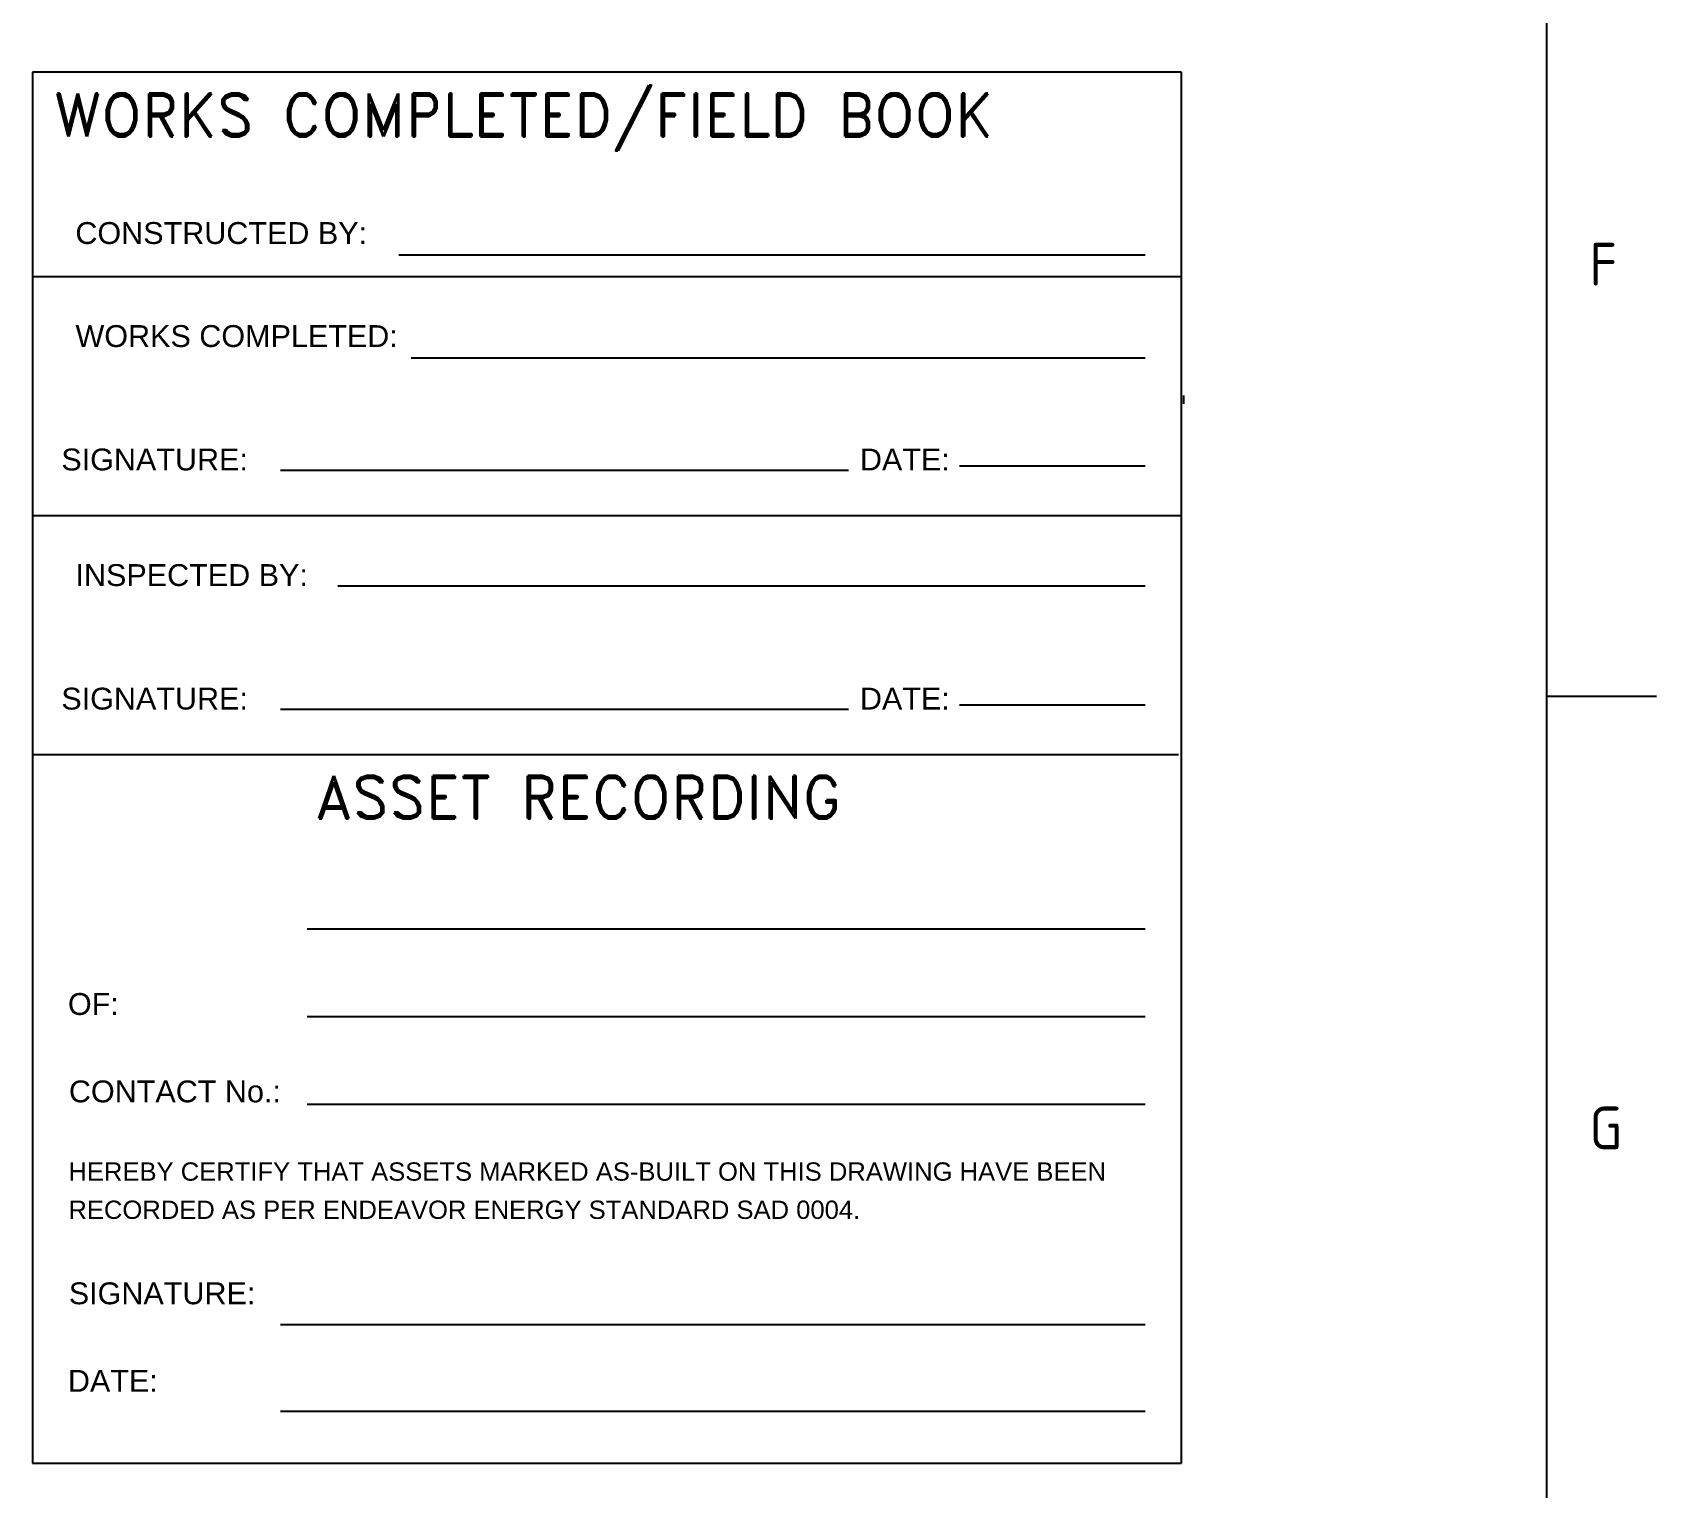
# Paper-space layout 'PAGE 2' of a CAD drawing. Header units: metres. Extents: x -188 to 85036, y -3 to 50921.
# Drawn here: x 679.8 to 812.8, y 83.8 to 203 of the extents above; entities that cross this region are included whole.
import ezdxf
from ezdxf.enums import TextEntityAlignment as Align

# ---------------------------------------------------------------- set-up
doc = ezdxf.new("R2010")
doc.units = ezdxf.units.M
doc.layers.add('_User Miscellaneous1', color=7, linetype='Continuous')
doc.layers.add('Notes', color=7, linetype='Continuous')
doc.styles.add('Elec', font='romand__.ttf')
doc.styles.add('iecISOCP', font='isocp.shx')
doc.styles.get("Standard").update_dxf_attribs({"font": 'arial.ttf'})

# ---------------------------------------------------------------- blocks, each defined once
blk = doc.blocks.new('A1_FRAME_TITLE')
at = {"layer": '_User Miscellaneous1', "linetype": 'Continuous'}
for p, q in [((824.37, 5.97), (824.37, 574.39)), ((824.35, 148.68), (833.35, 148.68))]:
    blk.add_line(p, q, dxfattribs=at)
at = {"layer": '_User Miscellaneous1', "style": 'iecISOCP'}
for s, p in [('F', (827.87, 182.31)), ('G', (827.87, 111.56))]:
    blk.add_text(s, height=3.5, dxfattribs=at).set_placement(p)
at = {"layer": '_User Miscellaneous1', "style": 'iecISOCP', "flags": 8}
blk.add_attdef('VERSION_NO', text='', height=2.5, rotation=90, dxfattribs=at).set_placement((302.04, 43.81), align=Align.MIDDLE_CENTER)
at = {"layer": '_User Miscellaneous1', "style": 'iecISOCP'}
for tag, p in [('CAP_NO', (513.19, 43.46)), ('IE_NUM', (513.05, 37.81)), ('REF_No_1', (335.24, 32.31)), ('REF_1', (362.52, 32.31)), ('HV_SWITCH', (513.46, 32.16)), ('GEN_WO', (441.71, 31.76)), ('REF_No_2', (335.24, 26.31)), ('REF_2', (362.52, 26.31)), ('OH_WO', (441.71, 25.81)), ('UBD_REF', (513.05, 25.83)), ('REF_No_3', (335.24, 20.31)), ('REF_3', (362.52, 20.31)), ('UG_WO', (441.71, 20.05)), ('GIS_MAP_No', (513.05, 20.04)), ('REF_No_4', (335.24, 14.31)), ('REF_4', (362.52, 14.31)), ('SUB_WO', (441.71, 13.81)), ('HV_OP_DIAG', (513.33, 14.2)), ('LGA', (512.95, 7.78)), ('ExportID', (9.08, 2.39))]:
    blk.add_attdef(tag, p, '', height=2.5, dxfattribs=at)
at = {"layer": '_User Miscellaneous1'}
blk.add_attdef('DRAFT_NUM', (29.9, 23.29), '', height=2.5, rotation=90, dxfattribs=at)
at = {"layer": '_User Miscellaneous1', "style": 'iecISOCP'}
for tag, height, p in [('T1', 3.5, (684.37, 39.47)), ('T2', 3.5, (684.37, 34.35)), ('scale', 2.5, (567.76, 33.27)), ('T3', 3.5, (684.37, 28.92)), ('DRAWN', 2.5, (567.76, 24.93)), ('T4', 3.5, (684.37, 23.66)), ('T5', 3.5, (684.37, 18.23)), ('REV', 5, (820.05, 17.1)), ('DATE', 2.5, (567.76, 16.88)), ('T6', 3.5, (684.37, 12.97)), ('CHD', 2.5, (567.76, 8.37)), ('DESIGN', 2.5, (605.62, 9.15))]:
    blk.add_attdef(tag, text='', height=height, dxfattribs=at).set_placement(p, align=Align.CENTER)
blk.add_attdef('NUM', text='', height=7, dxfattribs=at).set_placement((792.37, 20.12), align=Align.MIDDLE_CENTER)
for tag, p in [('NS', (790.71, 8.12)), ('SHTS', (805.41, 8.12))]:
    blk.add_attdef(tag, text='', height=2.5, dxfattribs=at).set_placement(p, align=Align.MIDDLE)
at = {"layer": 'Notes', "style": 'iecISOCP', "flags": 1}
for tag, p in [('ProjectType', (14.17, -26.8)), ('ProjectNumber', (23.56, -26.82)), ('DrawingNumber', (35.51, -26.8)), ('ProjectDescription', (47.56, -26.83)), ('ExportDate', (60.28, -26.79)), ('ExportUserName', (69.15, -26.8)), ('DesignerCompanyName', (81.48, -26.79)), ('ExportAreaOfInterest', (97.1, -26.81)), ('GIS_SUCCESS', (112, -26.78)), ('CAD_SUCCESS', (121.79, -26.78)), ('DEPOTCODE', (132.11, -26.88)), ('ExportCategories', (140.08, -26.8)), ('Comments', (154.38, -26.88))]:
    blk.add_attdef(tag, p, '', height=1, dxfattribs=at)

psp = doc.layouts.new('PAGE 2')

# ---------------------------------------------------------------- linework, layer by layer
at = {"layer": '_User Miscellaneous1', "lineweight": -3}
for p, q in [((773.89, 199.79), (679.79, 199.79)), ((773.89, 85.84), (773.89, 199.79)), ((773.89, 183.04), (679.79, 183.04)), ((773.89, 163.45), (679.79, 163.45)), ((773.66, 143.87), (679.79, 143.87)), ((679.79, 85.84), (773.89, 85.84))]:
    psp.add_line(p, q, dxfattribs=at)
at = {"layer": '_User Miscellaneous1', "linetype": 'Continuous', "lineweight": -3}
for p, q in [((709.79, 184.83), (770.92, 184.83)), ((710.79, 176.39), (770.92, 176.39)), ((700.09, 167.2), (746.62, 167.2)), ((755.71, 167.55), (770.92, 167.55)), ((704.79, 157.72), (770.92, 157.72)), ((755.71, 147.97), (770.92, 147.97)), ((700.09, 147.62), (746.62, 147.62)), ((702.29, 129.63), (770.92, 129.63)), ((702.29, 122.43), (770.92, 122.43)), ((702.29, 115.25), (770.92, 115.25)), ((700.09, 97.21), (770.92, 97.21)), ((700.09, 90.12), (770.92, 90.12))]:
    psp.add_line(p, q, dxfattribs=at)
at = {"layer": '_User Miscellaneous1'}
psp.add_line((774.09, 172.62), (774.09, 173.31), dxfattribs=at)
at = {"layer": '_User Miscellaneous1', "lineweight": -3, "flags": 128}
psp.add_lwpolyline([(679.79, 199.79), (679.79, 85.84)], dxfattribs=at)

# ---------------------------------------------------------------- block references
at = {"layer": '_User Miscellaneous1'}
psp.add_blockref('A1_FRAME_TITLE', (-20.55, 0), dxfattribs=at)

# ---------------------------------------------------------------- texts
at = {"layer": '_User Miscellaneous1', "lineweight": -3, "style": 'Elec'}
psp.add_text('WORKS COMPLETED/FIELD BOOK', height=3.5, dxfattribs=at).set_placement((681.54, 196.29), align=Align.MIDDLE_LEFT)
at = {"layer": '_User Miscellaneous1', "lineweight": -3}
for s, p in [('CONSTRUCTED BY:', (683.3, 186.62)), ('WORKS COMPLETED:', (683.31, 178.18)), ('INSPECTED BY:', (683.31, 158.6))]:
    psp.add_text(s, height=1.79, dxfattribs=at).set_placement(p, align=Align.MIDDLE_LEFT)
for s, p in [('SIGNATURE:', (689.79, 168.07)), ('DATE:', (751.24, 168.07)), ('SIGNATURE:', (689.79, 148.48)), ('DATE:', (751.24, 148.48))]:
    psp.add_text(s, height=1.79, dxfattribs=at).set_placement(p, align=Align.MIDDLE_CENTER)
at = {"layer": '_User Miscellaneous1', "lineweight": -3, "style": 'Elec'}
psp.add_text('ASSET RECORDING', height=3.5, dxfattribs=at).set_placement((702.97, 142.15), align=Align.TOP_LEFT)
at = {"layer": '_User Miscellaneous1', "lineweight": -3}
for s, height, p in [('OF:', 1.79, (682.69, 122.57)), ('CONTACT No.:', 1.79, (682.77, 115.41)), ('HEREBY CERTIFY THAT ASSETS MARKED AS-BUILT ON THIS DRAWING HAVE BEEN', 1.5, (682.73, 108.99)), ('RECORDED AS PER ENDEAVOR ENERGY STANDARD SAD 0004.', 1.5, (682.73, 105.86)), ('SIGNATURE:', 1.79, (682.76, 98.87)), ('DATE:', 1.79, (682.69, 91.7))]:
    psp.add_text(s, height=height, dxfattribs=at).set_placement(p)

doc.saveas('drawing.dxf')
